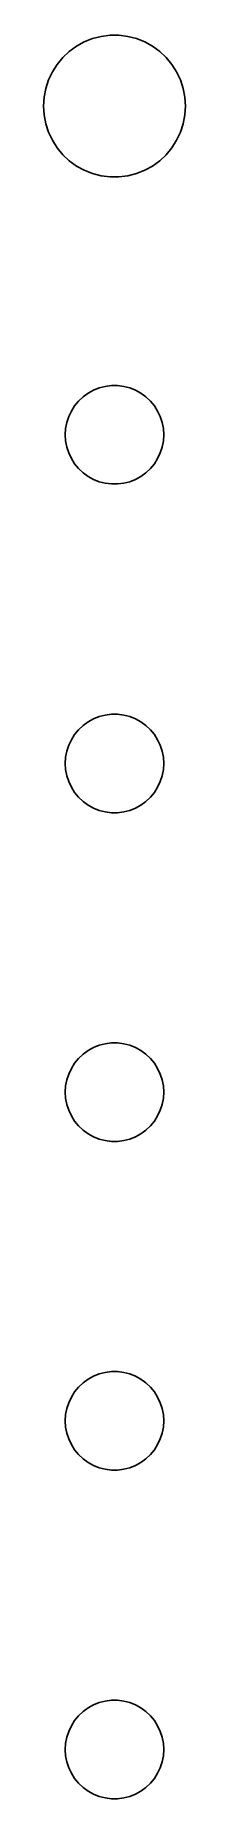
# Model space of a CAD drawing. Header units: metres. Extents: x -2.2 to 2.2, y -1.5 to 52.2.
import ezdxf

# ---------------------------------------------------------------- set-up
doc = ezdxf.new("R2010")
doc.units = ezdxf.units.M

msp = doc.modelspace()

# ---------------------------------------------------------------- linework, layer by layer
for p, q in [((-0.667, 52.053), (-0.919, 51.953)), ((-0.405, 52.121), (-0.667, 52.053)), ((-0.136, 52.155), (-0.405, 52.121)), ((0.136, 52.155), (-0.136, 52.155)), ((0.405, 52.121), (0.136, 52.155)), ((0.667, 52.053), (0.405, 52.121)), ((0.919, 51.953), (0.667, 52.053)), ((-1.376, 51.663), (-1.574, 51.478)), ((-1.157, 51.823), (-1.376, 51.663)), ((-0.919, 51.953), (-1.157, 51.823)), ((1.157, 51.823), (0.919, 51.953)), ((1.376, 51.663), (1.157, 51.823)), ((1.574, 51.478), (1.376, 51.663)), ((-1.892, 51.04), (-2.007, 50.795)), ((-1.747, 51.269), (-1.892, 51.04)), ((-1.574, 51.478), (-1.747, 51.269)), ((1.747, 51.269), (1.574, 51.478)), ((1.892, 51.04), (1.747, 51.269)), ((2.007, 50.795), (1.892, 51.04)), ((-2.091, 50.537), (-2.142, 50.271)), ((-2.007, 50.795), (-2.091, 50.537)), ((2.091, 50.537), (2.007, 50.795)), ((2.142, 50.271), (2.091, 50.537)), ((-2.142, 50.271), (-2.159, 50)), ((-2.159, 50), (-2.142, 49.729)), ((2.159, 50), (2.142, 50.271)), ((2.142, 49.729), (2.159, 50)), ((-2.142, 49.729), (-2.091, 49.463)), ((-2.091, 49.463), (-2.007, 49.205)), ((2.007, 49.205), (2.091, 49.463)), ((2.091, 49.463), (2.142, 49.729)), ((-2.007, 49.205), (-1.892, 48.96)), ((-1.892, 48.96), (-1.747, 48.731)), ((1.747, 48.731), (1.892, 48.96)), ((1.892, 48.96), (2.007, 49.205)), ((-1.747, 48.731), (-1.574, 48.522)), ((-1.574, 48.522), (-1.376, 48.337)), ((-1.376, 48.337), (-1.157, 48.177)), ((1.157, 48.177), (1.376, 48.337)), ((1.376, 48.337), (1.574, 48.522)), ((1.574, 48.522), (1.747, 48.731)), ((-1.157, 48.177), (-0.919, 48.047)), ((-0.919, 48.047), (-0.667, 47.947)), ((-0.667, 47.947), (-0.405, 47.879)), ((-0.405, 47.879), (-0.136, 47.845)), ((-0.136, 47.845), (0.136, 47.845)), ((0.136, 47.845), (0.405, 47.879)), ((0.405, 47.879), (0.667, 47.947)), ((0.667, 47.947), (0.919, 48.047)), ((0.919, 48.047), (1.157, 48.177)), ((-0.639, 41.357), (-0.804, 41.267)), ((-0.464, 41.427), (-0.639, 41.357)), ((-0.281, 41.473), (-0.464, 41.427)), ((-0.094, 41.497), (-0.281, 41.473)), ((0.094, 41.497), (-0.094, 41.497)), ((0.281, 41.473), (0.094, 41.497)), ((0.464, 41.427), (0.281, 41.473)), ((0.639, 41.357), (0.464, 41.427)), ((0.804, 41.267), (0.639, 41.357)), ((-1.214, 40.882), (-1.314, 40.723)), ((-1.093, 41.027), (-1.214, 40.882)), ((-0.956, 41.156), (-1.093, 41.027)), ((-0.804, 41.267), (-0.956, 41.156)), ((0.956, 41.156), (0.804, 41.267)), ((1.093, 41.027), (0.956, 41.156)), ((1.214, 40.882), (1.093, 41.027)), ((1.314, 40.723), (1.214, 40.882)), ((-1.453, 40.373), (-1.488, 40.188)), ((-1.395, 40.552), (-1.453, 40.373)), ((-1.314, 40.723), (-1.395, 40.552)), ((1.395, 40.552), (1.314, 40.723)), ((1.453, 40.373), (1.395, 40.552)), ((1.488, 40.188), (1.453, 40.373)), ((-1.488, 40.188), (-1.5, 40)), ((-1.5, 40), (-1.488, 39.812)), ((-1.488, 39.812), (-1.453, 39.627)), ((1.453, 39.627), (1.488, 39.812)), ((1.5, 40), (1.488, 40.188)), ((1.488, 39.812), (1.5, 40)), ((-1.453, 39.627), (-1.395, 39.448)), ((-1.395, 39.448), (-1.314, 39.277)), ((-1.314, 39.277), (-1.214, 39.118)), ((1.214, 39.118), (1.314, 39.277)), ((1.314, 39.277), (1.395, 39.448)), ((1.395, 39.448), (1.453, 39.627)), ((-1.214, 39.118), (-1.093, 38.973)), ((-1.093, 38.973), (-0.956, 38.844)), ((-0.956, 38.844), (-0.804, 38.733)), ((-0.804, 38.733), (-0.639, 38.643)), ((-0.639, 38.643), (-0.464, 38.573)), ((0.464, 38.573), (0.639, 38.643)), ((0.639, 38.643), (0.804, 38.733)), ((0.804, 38.733), (0.956, 38.844)), ((0.956, 38.844), (1.093, 38.973)), ((1.093, 38.973), (1.214, 39.118)), ((-0.464, 38.573), (-0.281, 38.527)), ((-0.281, 38.527), (-0.094, 38.503)), ((-0.094, 38.503), (0.094, 38.503)), ((0.094, 38.503), (0.281, 38.527)), ((0.281, 38.527), (0.464, 38.573)), ((-0.956, 31.156), (-1.093, 31.027)), ((-0.804, 31.267), (-0.956, 31.156)), ((-0.639, 31.357), (-0.804, 31.267)), ((-0.464, 31.427), (-0.639, 31.357)), ((-0.281, 31.473), (-0.464, 31.427)), ((-0.094, 31.497), (-0.281, 31.473)), ((0.094, 31.497), (-0.094, 31.497)), ((0.281, 31.473), (0.094, 31.497)), ((0.464, 31.427), (0.281, 31.473)), ((0.639, 31.357), (0.464, 31.427)), ((0.804, 31.267), (0.639, 31.357)), ((0.956, 31.156), (0.804, 31.267)), ((1.093, 31.027), (0.956, 31.156)), ((-1.314, 30.723), (-1.395, 30.552)), ((-1.214, 30.882), (-1.314, 30.723)), ((-1.093, 31.027), (-1.214, 30.882)), ((1.214, 30.882), (1.093, 31.027)), ((1.314, 30.723), (1.214, 30.882)), ((1.395, 30.552), (1.314, 30.723)), ((-1.488, 30.188), (-1.5, 30)), ((-1.453, 30.373), (-1.488, 30.188)), ((-1.395, 30.552), (-1.453, 30.373)), ((1.453, 30.373), (1.395, 30.552)), ((1.488, 30.188), (1.453, 30.373)), ((1.5, 30), (1.488, 30.188)), ((-1.5, 30), (-1.488, 29.812)), ((-1.488, 29.812), (-1.453, 29.627)), ((-1.453, 29.627), (-1.395, 29.448)), ((1.395, 29.448), (1.453, 29.627)), ((1.453, 29.627), (1.488, 29.812)), ((1.488, 29.812), (1.5, 30)), ((-1.395, 29.448), (-1.314, 29.277)), ((-1.314, 29.277), (-1.214, 29.118)), ((-1.214, 29.118), (-1.093, 28.973)), ((-1.093, 28.973), (-0.956, 28.844)), ((0.956, 28.844), (1.093, 28.973)), ((1.093, 28.973), (1.214, 29.118)), ((1.214, 29.118), (1.314, 29.277)), ((1.314, 29.277), (1.395, 29.448)), ((-0.956, 28.844), (-0.804, 28.733)), ((-0.804, 28.733), (-0.639, 28.643)), ((-0.639, 28.643), (-0.464, 28.573)), ((-0.464, 28.573), (-0.281, 28.527)), ((-0.281, 28.527), (-0.094, 28.503)), ((-0.094, 28.503), (0.094, 28.503)), ((0.094, 28.503), (0.281, 28.527)), ((0.281, 28.527), (0.464, 28.573)), ((0.464, 28.573), (0.639, 28.643)), ((0.639, 28.643), (0.804, 28.733)), ((0.804, 28.733), (0.956, 28.844)), ((-0.281, 21.473), (-0.464, 21.427)), ((-0.094, 21.497), (-0.281, 21.473)), ((0.094, 21.497), (-0.094, 21.497)), ((0.281, 21.473), (0.094, 21.497)), ((0.464, 21.427), (0.281, 21.473)), ((-1.093, 21.027), (-1.214, 20.882)), ((-0.956, 21.156), (-1.093, 21.027)), ((-0.804, 21.267), (-0.956, 21.156)), ((-0.639, 21.357), (-0.804, 21.267)), ((-0.464, 21.427), (-0.639, 21.357)), ((0.639, 21.357), (0.464, 21.427)), ((0.804, 21.267), (0.639, 21.357)), ((0.956, 21.156), (0.804, 21.267)), ((1.093, 21.027), (0.956, 21.156)), ((1.214, 20.882), (1.093, 21.027)), ((-1.395, 20.552), (-1.453, 20.373)), ((-1.314, 20.723), (-1.395, 20.552)), ((-1.214, 20.882), (-1.314, 20.723)), ((1.314, 20.723), (1.214, 20.882)), ((1.395, 20.552), (1.314, 20.723)), ((1.453, 20.373), (1.395, 20.552)), ((-1.488, 20.188), (-1.5, 20)), ((-1.5, 20), (-1.488, 19.812)), ((-1.453, 20.373), (-1.488, 20.188)), ((1.488, 20.188), (1.453, 20.373)), ((1.5, 20), (1.488, 20.188)), ((1.488, 19.812), (1.5, 20)), ((-1.488, 19.812), (-1.453, 19.627)), ((-1.453, 19.627), (-1.395, 19.448)), ((-1.395, 19.448), (-1.314, 19.277)), ((1.314, 19.277), (1.395, 19.448)), ((1.395, 19.448), (1.453, 19.627)), ((1.453, 19.627), (1.488, 19.812)), ((-1.314, 19.277), (-1.214, 19.118)), ((-1.214, 19.118), (-1.093, 18.973)), ((-1.093, 18.973), (-0.956, 18.844)), ((-0.956, 18.844), (-0.804, 18.733)), ((0.804, 18.733), (0.956, 18.844)), ((0.956, 18.844), (1.093, 18.973)), ((1.093, 18.973), (1.214, 19.118)), ((1.214, 19.118), (1.314, 19.277)), ((-0.804, 18.733), (-0.639, 18.643)), ((-0.639, 18.643), (-0.464, 18.573)), ((-0.464, 18.573), (-0.281, 18.527)), ((-0.281, 18.527), (-0.094, 18.503)), ((-0.094, 18.503), (0.094, 18.503)), ((0.094, 18.503), (0.281, 18.527)), ((0.281, 18.527), (0.464, 18.573)), ((0.464, 18.573), (0.639, 18.643)), ((0.639, 18.643), (0.804, 18.733)), ((-0.639, 11.357), (-0.804, 11.267)), ((-0.464, 11.427), (-0.639, 11.357)), ((-0.281, 11.473), (-0.464, 11.427)), ((-0.094, 11.497), (-0.281, 11.473)), ((0.094, 11.497), (-0.094, 11.497)), ((0.281, 11.473), (0.094, 11.497)), ((0.464, 11.427), (0.281, 11.473)), ((0.639, 11.357), (0.464, 11.427)), ((0.804, 11.267), (0.639, 11.357)), ((-1.214, 10.882), (-1.314, 10.723)), ((-1.093, 11.027), (-1.214, 10.882)), ((-0.956, 11.156), (-1.093, 11.027)), ((-0.804, 11.267), (-0.956, 11.156)), ((0.956, 11.156), (0.804, 11.267)), ((1.093, 11.027), (0.956, 11.156)), ((1.214, 10.882), (1.093, 11.027)), ((1.314, 10.723), (1.214, 10.882)), ((-1.453, 10.373), (-1.488, 10.188)), ((-1.395, 10.552), (-1.453, 10.373)), ((-1.314, 10.723), (-1.395, 10.552)), ((1.395, 10.552), (1.314, 10.723)), ((1.453, 10.373), (1.395, 10.552)), ((1.488, 10.188), (1.453, 10.373)), ((-1.488, 10.188), (-1.5, 10)), ((-1.5, 10), (-1.488, 9.812)), ((-1.488, 9.812), (-1.453, 9.627)), ((1.453, 9.627), (1.488, 9.812)), ((1.5, 10), (1.488, 10.188)), ((1.488, 9.812), (1.5, 10)), ((-1.453, 9.627), (-1.395, 9.448)), ((-1.395, 9.448), (-1.314, 9.277)), ((-1.314, 9.277), (-1.214, 9.118)), ((1.214, 9.118), (1.314, 9.277)), ((1.314, 9.277), (1.395, 9.448)), ((1.395, 9.448), (1.453, 9.627)), ((-1.214, 9.118), (-1.093, 8.973)), ((-1.093, 8.973), (-0.956, 8.844)), ((-0.956, 8.844), (-0.804, 8.734)), ((-0.804, 8.734), (-0.639, 8.643)), ((-0.639, 8.643), (-0.464, 8.573)), ((0.464, 8.573), (0.639, 8.643)), ((0.639, 8.643), (0.804, 8.734)), ((0.804, 8.734), (0.956, 8.844)), ((0.956, 8.844), (1.093, 8.973)), ((1.093, 8.973), (1.214, 9.118)), ((-0.464, 8.573), (-0.281, 8.527)), ((-0.281, 8.527), (-0.094, 8.503)), ((-0.094, 8.503), (0.094, 8.503)), ((0.094, 8.503), (0.281, 8.527)), ((0.281, 8.527), (0.464, 8.573)), ((-0.956, 1.156), (-1.093, 1.027)), ((-0.804, 1.266), (-0.956, 1.156)), ((-0.639, 1.357), (-0.804, 1.266)), ((-0.464, 1.427), (-0.639, 1.357)), ((-0.281, 1.473), (-0.464, 1.427)), ((-0.094, 1.497), (-0.281, 1.473)), ((0.094, 1.497), (-0.094, 1.497)), ((0.281, 1.473), (0.094, 1.497)), ((0.464, 1.427), (0.281, 1.473)), ((0.639, 1.357), (0.464, 1.427)), ((0.804, 1.266), (0.639, 1.357)), ((0.956, 1.156), (0.804, 1.266)), ((1.093, 1.027), (0.956, 1.156)), ((-1.395, 0.552), (-1.453, 0.373)), ((-1.314, 0.723), (-1.395, 0.552)), ((-1.214, 0.882), (-1.314, 0.723)), ((-1.093, 1.027), (-1.214, 0.882)), ((1.214, 0.882), (1.093, 1.027)), ((1.314, 0.723), (1.214, 0.882)), ((1.395, 0.552), (1.314, 0.723)), ((1.453, 0.373), (1.395, 0.552)), ((-1.488, 0.188), (-1.5, 0)), ((-1.5, 0), (-1.488, -0.188)), ((-1.453, 0.373), (-1.488, 0.188)), ((1.488, 0.188), (1.453, 0.373)), ((1.5, 0), (1.488, 0.188)), ((1.488, -0.188), (1.5, 0)), ((-1.488, -0.188), (-1.453, -0.373)), ((-1.453, -0.373), (-1.395, -0.552)), ((1.395, -0.552), (1.453, -0.373)), ((1.453, -0.373), (1.488, -0.188)), ((-1.395, -0.552), (-1.314, -0.723)), ((-1.314, -0.723), (-1.214, -0.882)), ((-1.214, -0.882), (-1.093, -1.027)), ((-1.093, -1.027), (-0.956, -1.156)), ((0.956, -1.156), (1.093, -1.027)), ((1.093, -1.027), (1.214, -0.882)), ((1.214, -0.882), (1.314, -0.723)), ((1.314, -0.723), (1.395, -0.552)), ((-0.956, -1.156), (-0.804, -1.266)), ((-0.804, -1.266), (-0.639, -1.357)), ((-0.639, -1.357), (-0.464, -1.427)), ((-0.464, -1.427), (-0.281, -1.473)), ((-0.281, -1.473), (-0.094, -1.497)), ((-0.094, -1.497), (0.094, -1.497)), ((0.094, -1.497), (0.281, -1.473)), ((0.281, -1.473), (0.464, -1.427)), ((0.464, -1.427), (0.639, -1.357)), ((0.639, -1.357), (0.804, -1.266)), ((0.804, -1.266), (0.956, -1.156))]:
    msp.add_line(p, q)

doc.saveas('drawing.dxf')
